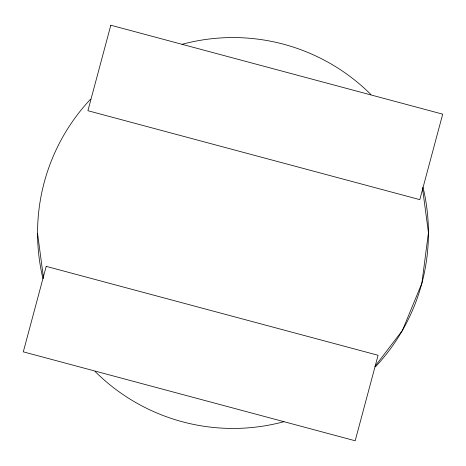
<?xml version="1.0" encoding="UTF-8"?>
<svg xmlns="http://www.w3.org/2000/svg" width="466" height="466" viewBox="0 0 466 466"><rect width="100%" height="100%" fill="white"/><g stroke="black" fill="none" stroke-linecap="round" stroke-linejoin="round"><path stroke-width="0.7" d="M374.926 366.404L402.443 330.394L421.876 283.223L428.44 232.627L422.441 187.74M37.56 233.373L43.559 278.289M423.093 187.594A195.44 195.44 0 0 1 375.439 366.818M283.945 421.683A195.44 195.44 0 0 1 95.07 371.46M42.907 278.406A195.44 195.44 0 0 1 90.561 99.182M182.055 44.317A195.44 195.44 0 0 1 370.93 94.54M46.204 266.36L23.3 351.842L355.185 440.772L378.089 355.284L46.204 266.36M110.815 25.228L87.911 110.716L419.796 199.64L442.7 114.158L110.815 25.228"/></g></svg>
